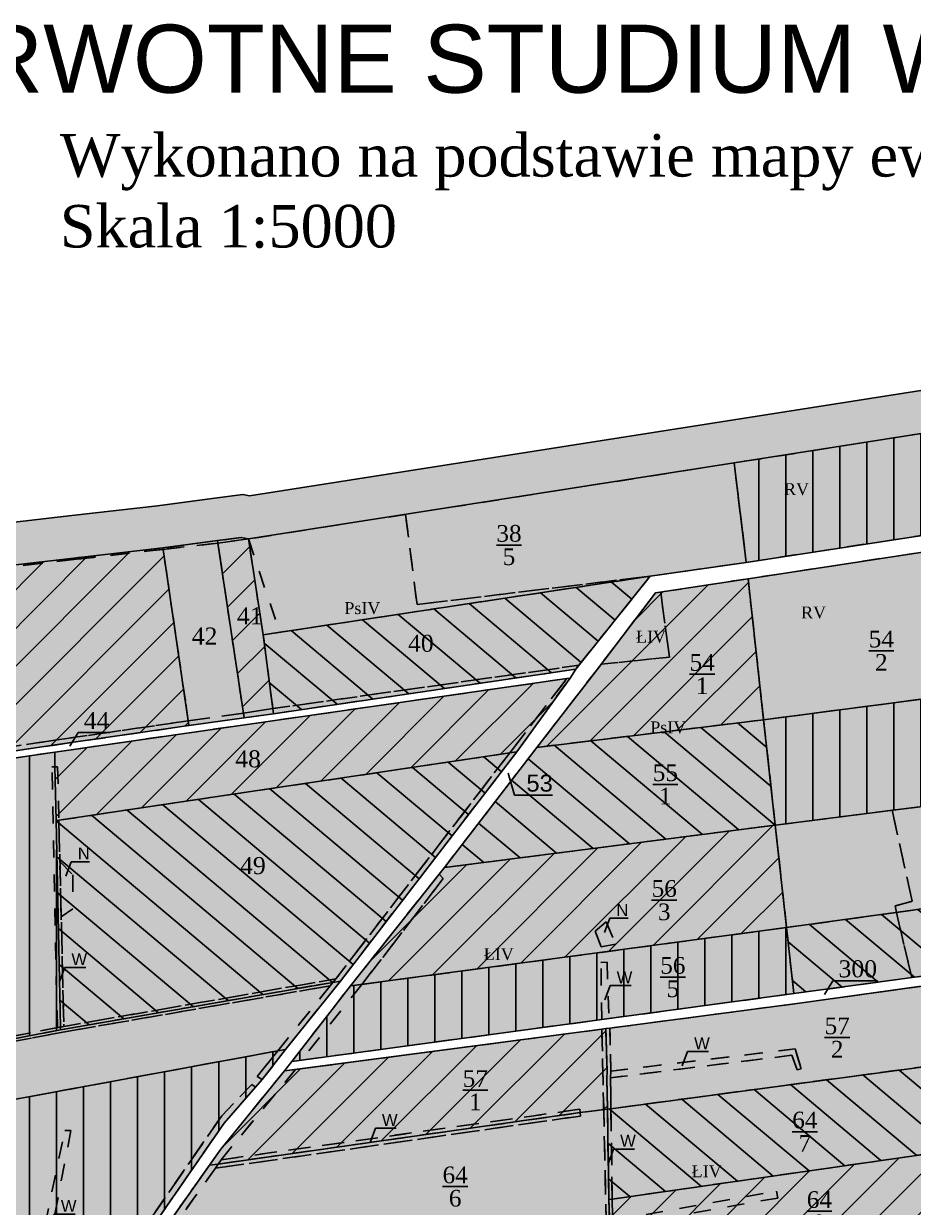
# Model space of a CAD drawing. Header units: millimetres. Extents: x 1380 to 3518, y 917 to 2353.
# Drawn here: x 1711 to 2234, y 1658 to 2353 of the extents above; entities that cross this region are included whole.
import ezdxf
from ezdxf import colors
from ezdxf.entities.mleader import LeaderData, LeaderLine
from ezdxf.math import Vec2, Vec3

# ---------------------------------------------------------------- set-up
doc = ezdxf.new("R2010")
doc.units = ezdxf.units.MM
doc.linetypes.add('UZYTEK', pattern=[20, 10, -10])
doc.linetypes.add('użytki', pattern=[20, 10, -10])
for name, color, linetype in [('DRUK', 7, 'Continuous'), ('dzialki', 250, 'Continuous'), ('Gospodarstwa', 7, 'Continuous'), ('Num użytków', 250, 'Continuous'), ('Numeracja', 7, 'Continuous'), ('Obreb', 2, 'Continuous'), ('Rowy', 250, 'UZYTEK'), ('Uzytki', 250, 'UZYTEK'), ('W', 250, 'Continuous'), ('Władanie', 7, 'Continuous')]:
    doc.layers.add(name, color=color, linetype=linetype)
doc.styles.add('Całkowite', font='times.ttf', dxfattribs={"height": 10})
doc.styles.get("Standard").update_dxf_attribs({"font": 'arial.ttf'})
doc.styles.add('Uzytki', font='times.ttf', dxfattribs={"height": 7})
doc.styles.add('Ułamki', font='times.ttf', dxfattribs={"height": 14})

# ---------------------------------------------------------------- blocks, each defined once
blk = doc.blocks.new('_None')

msp = doc.modelspace()

# ---------------------------------------------------------------- hatches: boundary and pattern name
at = {"layer": 'Obreb', "true_color": 0xf4ee51}
h = msp.add_hatch(color=41, dxfattribs=at)
h.dxf.hatch_style = 1
h.paths.add_polyline_path([(1843.77, 2075.91), (1839.89, 2076.73), (1821.8, 2074.33), (1789.76, 2070.08), (1739.27, 2064.25), (1569.18, 2044.6), (1564.53, 2044.15), (1500.42, 2035.92), (1473.15, 2032.87), (1468.93, 1980), (1462.92, 1894.61), (1456.31, 1773.44), (1452.55, 1718.71), (1450.66, 1680.7), (1442.54, 1619.86), (1424.58, 1499.01), (1404.87, 1303.08), (1390.68, 1109.1), (1379.54, 977.39), (1416.06, 982.26), (1503.01, 993.87), (1504.63, 994.09), (1506.25, 994.3), (1621.93, 1009.75), (1623.42, 1009.95), (1726.06, 1023.65), (1744.84, 1026.16), (1749.27, 1026.75), (2001.11, 1060.37), (2068.99, 1069.43), (2152.68, 1080.6), (2558.18, 1139.98), (2925.58, 1191.89), (2950.42, 1195.27), (3034.81, 1077.94), (3080.44, 1228.22), (3101.82, 1235.05), (3049.2, 1373.09), (3047.94, 1379.97), (3036.54, 1465.16), (3034.11, 1481.41), (3037.35, 1523.54), (3064.08, 1535.14), (3042.44, 1582.63), (3034.82, 1599.34), (3026.23, 1623.42), (3022.72, 1647.12), (3015.17, 1693.82), (3010.46, 1738.63), (3007.5, 1779.8), (3007.5, 1828.93), (2995.54, 1854.86), (2982.24, 1913.84), (2978.33, 1926.18), (2939.25, 2070.19), (2911.03, 2085.83), (2875.11, 2109.04), (2851.35, 2127.45), (2832.79, 2142.28), (2800.7, 2188.75), (2762.52, 2156.94), (2761.01, 2154.88), (2592.26, 2137.52), (2569.19, 2140.22), (2541.29, 2148.28), (2358.61, 2230.49), (2370.36, 2167.83), (2372.08, 2158.65), (2124.8, 2119.92)])
h.paths.add_polyline_path([(2128.67, 2095.22), (2401.4, 2137.94), (2394.93, 2172.44), (2392, 2188.04), (2532.65, 2124.75), (2564.24, 2115.63), (2592.09, 2112.37), (2774.63, 2131.15), (2780.88, 2139.71), (2795.68, 2152.03), (2814.31, 2125.04), (2835.89, 2107.8), (2860.65, 2088.62), (2898.18, 2064.37), (2917.89, 2053.45), (2954.34, 1919.13), (2958.08, 1907.3), (2971.73, 1846.78), (2982.5, 1823.44), (2982.5, 1778.91), (2985.55, 1736.43), (2990.38, 1690.52), (2998.01, 1643.29), (3001.86, 1617.33), (3011.63, 1589.94), (3019.69, 1572.27), (3030.77, 1547.94), (3018.26, 1542.51), (3013.6, 1540.82), (3008.97, 1480.5), (3011.79, 1461.65), (3023.24, 1376.04), (3025.03, 1366.32), (3069.05, 1250.82), (3060.33, 1248.04), (3025.58, 1133.59), (2961.94, 1222.07), (2922.15, 1216.65), (2554.62, 1164.73), (2149.21, 1105.36), (2065.68, 1094.21), (1997.8, 1085.15), (1745.96, 1051.53), (1741.53, 1050.94), (1722.75, 1048.43), (1620.11, 1034.73), (1618.62, 1034.53), (1502.94, 1019.08), (1501.32, 1018.87), (1499.71, 1018.65), (1412.75, 1007.04), (1407.07, 1006.29), (1415.61, 1107.14), (1429.78, 1300.92), (1449.4, 1495.92), (1467.3, 1616.37), (1475.58, 1678.42), (1477.51, 1717.23), (1481.26, 1771.9), (1487.87, 1893.05), (1493.86, 1978.13), (1496.43, 2010.32), (1503.4, 2011.1), (1567.32, 2019.31), (1571.82, 2019.74), (1742.14, 2039.42), (1792.84, 2045.27), (1825.09, 2049.55), (1838.91, 2051.38), (1843.08, 2050.5)], flags=16)
at = {"layer": 'Władanie', "true_color": 0xb1c7d6}
h = msp.add_hatch(color=9, dxfattribs=at)
h.dxf.hatch_style = 1
h.paths.add_polyline_path([(2413.22, 2079.27), (2401.4, 2137.94), (2128.67, 2095.22), (2135.83, 2036.77)])
at = {"layer": 'Władanie'}
h = msp.add_hatch(dxfattribs=at)
h.set_pattern_fill('ANSI31', color=256, scale=5, angle=45)
h.paths.add_polyline_path([(2413.22, 2079.27), (2401.4, 2137.94), (2128.67, 2095.22), (2135.83, 2036.77)])
h.paths.add_polyline_path([(2234.7, 2070.86), (2256.17, 2070.86), (2256.17, 2107.1), (2234.7, 2107.1)], flags=24)
h = msp.add_hatch(dxfattribs=at)
h.set_pattern_fill('ANSI31', color=256, scale=5, angle=45)
h.paths.add_polyline_path([(2413.22, 2079.27), (2401.4, 2137.94), (2128.67, 2095.22), (2135.83, 2036.77)])
h.paths.add_polyline_path([(2234.7, 2070.86), (2256.17, 2070.86), (2256.17, 2107.1), (2234.7, 2107.1)], flags=24)
at = {"layer": 'Władanie', "true_color": 0xecea74}
h = msp.add_hatch(color=41, dxfattribs=at)
h.dxf.hatch_style = 1
h.paths.add_polyline_path([(2128.67, 2095.22), (1843.08, 2050.5), (1851.8, 1994.2), (2079.29, 2028.63), (2135.83, 2036.77)])
h = msp.add_hatch(color=41, dxfattribs=at)
h.dxf.hatch_style = 1
h.paths.add_polyline_path([(2379.39, 2064.18), (2136.9, 2027.13), (2146.05, 1944.25), (2396.58, 1976.94)])
at = {"layer": 'Władanie', "true_color": 0xb1c7d6}
h = msp.add_hatch(color=9, dxfattribs=at)
h.dxf.hatch_style = 1
h.paths.add_polyline_path([(1825.2, 2048.11), (1825.01, 2049.54), (1825.01, 2049.54), (1792.89, 2045.27), (1792.99, 2044.4), (1808.17, 1940.82), (1840.56, 1945.46)])
at = {"layer": 'Władanie', "true_color": 0xff9470}
h = msp.add_hatch(color=21, dxfattribs=at)
h.dxf.hatch_style = 1
h.paths.add_polyline_path([(1843.08, 2050.5), (1838.91, 2051.38), (1825.01, 2049.54), (1825.2, 2048.11), (1840.56, 1945.46), (1857.91, 1947.81), (1851.8, 1994.2)])
at = {"layer": 'Władanie'}
h = msp.add_hatch(dxfattribs=at)
h.set_pattern_fill('ANSI31', color=256, scale=5)
h.paths.add_polyline_path([(1843.08, 2050.5), (1838.91, 2051.38), (1825.01, 2049.54), (1825.2, 2048.11), (1840.56, 1945.46), (1857.91, 1947.81), (1851.8, 1994.2)])
at = {"layer": 'Władanie', "true_color": 0xddbad0}
h = msp.add_hatch(color=254, dxfattribs=at)
h.dxf.hatch_style = 1
h.paths.add_polyline_path([(1729.47, 1929.43), (1808.17, 1940.82), (1792.99, 2044.4), (1792.89, 2045.27), (1742.14, 2039.42), (1571.82, 2019.74), (1567.32, 2019.31), (1503.4, 2011.1), (1494.48, 1894.05)])
at = {"layer": 'Władanie'}
h = msp.add_hatch(dxfattribs=at)
h.set_pattern_fill('ANSI31', color=256, scale=5)
h.paths.add_polyline_path([(1742.14, 2039.42), (1571.82, 2019.74), (1567.32, 2019.31), (1503.4, 2011.1), (1494.48, 1894.05), (1729.47, 1929.43), (1808.17, 1940.82), (1792.99, 2044.4), (1792.89, 2045.27)])
at = {"layer": 'Władanie', "true_color": 0xbbd846}
h = msp.add_hatch(color=63, dxfattribs=at)
h.dxf.hatch_style = 1
h.paths.add_polyline_path([(2079.29, 2028.63), (1851.8, 1994.2), (1857.91, 1947.81), (2035.65, 1974.01)])
at = {"layer": 'Władanie'}
h = msp.add_hatch(dxfattribs=at)
h.set_pattern_fill('ANSI31', color=256, scale=5, angle=275)
h.paths.add_polyline_path([(2079.29, 2028.63), (1851.8, 1994.2), (1857.91, 1947.81), (2035.65, 1974.01)])
h.paths.add_polyline_path([(1934.22, 1978.51), (1953.98, 1978.51), (1953.98, 1999.86), (1934.22, 1999.86)], flags=24)
at = {"layer": 'Władanie', "true_color": 0xddbad0}
h = msp.add_hatch(color=254, dxfattribs=at)
h.dxf.hatch_style = 1
h.paths.add_polyline_path([(2136.9, 2027.13), (2082.4, 2018.8), (2048.29, 1974.01), (2012.77, 1928.04), (2146.05, 1944.25)])
at = {"layer": 'Władanie'}
h = msp.add_hatch(dxfattribs=at)
h.set_pattern_fill('ANSI31', color=256, scale=5)
h.paths.add_polyline_path([(2136.9, 2027.13), (2082.4, 2018.8), (2048.29, 1974.01), (2012.77, 1928.04), (2146.05, 1944.25)])
h.paths.add_polyline_path([(2098.29, 1953.33), (2119.76, 1953.33), (2119.76, 1989.4), (2098.29, 1989.4)], flags=24)
at = {"layer": 'Władanie', "true_color": 0xb1c7d6}
h = msp.add_hatch(color=9, dxfattribs=at)
h.dxf.hatch_style = 1
h.paths.add_polyline_path([(2396.58, 1976.94), (2146.05, 1944.25), (2152.89, 1882.3), (2408.76, 1914.79)])
at = {"layer": 'Władanie'}
h = msp.add_hatch(dxfattribs=at)
h.set_pattern_fill('ANSI31', color=256, scale=5, angle=45)
h.paths.add_polyline_path([(2396.58, 1976.94), (2146.05, 1944.25), (2152.89, 1882.3), (2408.76, 1914.79)])
h.paths.add_polyline_path([(2230.45, 1904.92), (2251.92, 1904.92), (2251.92, 1940.99), (2230.45, 1940.99)], flags=24)
at = {"layer": 'Władanie', "true_color": 0xecea74}
h = msp.add_hatch(color=41, dxfattribs=at)
h.dxf.hatch_style = 1
h.paths.add_polyline_path([(1996.74, 1924.76), (2000.91, 1925.42), (2032.24, 1968.75), (2030.4, 1968.49), (1729.28, 1925.24), (1729.29, 1916.57), (1730, 1884.98), (1731.7, 1885.23)])
at = {"layer": 'Władanie'}
h = msp.add_hatch(dxfattribs=at)
h.set_pattern_fill('ANSI31', color=256, scale=5)
h.paths.add_polyline_path([(1996.74, 1924.76), (2000.91, 1925.42), (2032.24, 1968.75), (2030.4, 1968.49), (1729.28, 1925.24), (1729.29, 1916.57), (1730, 1884.98), (1731.7, 1885.23)])
h.paths.add_polyline_path([(1832.63, 1910.58), (1852.39, 1910.58), (1852.39, 1931.93), (1832.63, 1931.93)], flags=24)
at = {"layer": 'Władanie', "true_color": 0xff9470}
h = msp.add_hatch(color=21, dxfattribs=at)
h.dxf.hatch_style = 1
h.paths.add_polyline_path([(2146.05, 1944.25), (2012.77, 1928.04), (1958.33, 1857.39), (2152.89, 1882.3)])
at = {"layer": 'Władanie'}
h = msp.add_hatch(dxfattribs=at)
h.set_pattern_fill('ANSI31', color=256, scale=5, angle=275)
h.paths.add_polyline_path([(2146.05, 1944.25), (2012.77, 1928.04), (1958.33, 1857.39), (2152.89, 1882.3)])
h.paths.add_polyline_path([(2003.47, 1896.52), (2024.01, 1896.52), (2024.01, 1917.12), (2003.47, 1917.12)], flags=24)
h.paths.add_polyline_path([(2076.68, 1888.59), (2098.15, 1888.59), (2098.15, 1924.66), (2076.68, 1924.66)], flags=24)
at = {"layer": 'Władanie', "true_color": 0xbbd846}
h = msp.add_hatch(color=63, dxfattribs=at)
h.dxf.hatch_style = 1
h.paths.add_polyline_path([(1730, 1884.98), (1729.29, 1916.57), (1729.28, 1925.24), (1664.36, 1915.75), (1664.13, 1750.39), (1664.13, 1748.87), (1732.7, 1762.01), (1732.7, 1763.65)])
at = {"layer": 'Władanie'}
h = msp.add_hatch(dxfattribs=at)
h.set_pattern_fill('ANSI31', color=256, scale=5, angle=45)
h.paths.add_polyline_path([(1729.29, 1916.57), (1729.28, 1925.24), (1664.36, 1915.75), (1664.13, 1750.39), (1664.13, 1748.87), (1732.7, 1762.01), (1732.7, 1763.65), (1730, 1884.98)])
h.paths.add_polyline_path([(1681.57, 1819.02), (1703.04, 1819.02), (1703.04, 1855.09), (1681.57, 1855.09)], flags=24)
at = {"layer": 'Władanie', "true_color": 0xb1c7d6}
h = msp.add_hatch(color=9, dxfattribs=at)
h.dxf.hatch_style = 1
h.paths.add_polyline_path([(2000.91, 1925.42), (1996.74, 1924.76), (1731.7, 1885.23), (1730, 1884.98), (1732.7, 1763.65), (1732.7, 1762.01), (1892.82, 1789.92), (1897.24, 1790.69)])
at = {"layer": 'Władanie'}
h = msp.add_hatch(dxfattribs=at)
h.set_pattern_fill('ANSI31', color=256, scale=5, angle=275)
h.paths.add_polyline_path([(2000.91, 1925.42), (1996.74, 1924.76), (1731.7, 1885.23), (1730, 1884.98), (1732.7, 1763.65), (1732.7, 1762.01), (1892.82, 1789.92), (1897.24, 1790.69)])
h.paths.add_polyline_path([(1835.48, 1847.85), (1855.24, 1847.85), (1855.24, 1869.2), (1835.48, 1869.2)], flags=24)
at = {"layer": 'Władanie', "true_color": 0xddbad0}
h = msp.add_hatch(color=254, dxfattribs=at)
h.dxf.hatch_style = 1
h.paths.add_polyline_path([(2408.76, 1914.79), (2152.89, 1882.3), (2159.54, 1822.14), (2419.94, 1857.96)])
at = {"layer": 'Władanie', "true_color": 0xecea74}
h = msp.add_hatch(color=41, dxfattribs=at)
h.dxf.hatch_style = 1
h.paths.add_polyline_path([(2152.89, 1882.3), (1958.33, 1857.39), (1903.12, 1787.8), (2159.54, 1822.14)])
at = {"layer": 'Władanie'}
h = msp.add_hatch(dxfattribs=at)
h.set_pattern_fill('ANSI31', color=256, scale=5)
h.paths.add_polyline_path([(2152.89, 1882.3), (1958.33, 1857.39), (1903.12, 1787.8), (2159.54, 1822.14)])
h.paths.add_polyline_path([(2076.01, 1820.19), (2097.48, 1820.19), (2097.48, 1856.43), (2076.01, 1856.43)], flags=24)
at = {"layer": 'Władanie', "true_color": 0xff9470}
h = msp.add_hatch(color=21, dxfattribs=at)
h.dxf.hatch_style = 1
h.paths.add_polyline_path([(2419.94, 1857.96), (2159.54, 1822.14), (2163.82, 1783.31), (2428.85, 1819.12)])
at = {"layer": 'Władanie'}
h = msp.add_hatch(dxfattribs=at)
h.set_pattern_fill('ANSI31', color=256, scale=5, angle=275)
h.paths.add_polyline_path([(2428.85, 1819.12), (2419.94, 1857.96), (2159.54, 1822.14), (2163.82, 1783.31)])
h.paths.add_polyline_path([(2277.77, 1798.25), (2299.24, 1798.25), (2299.24, 1834.49), (2277.77, 1834.49)], flags=25)
at = {"layer": 'Władanie', "true_color": 0xbbd846}
h = msp.add_hatch(color=63, dxfattribs=at)
h.dxf.hatch_style = 1
h.paths.add_polyline_path([(2163.82, 1783.31), (2159.54, 1822.14), (1903.12, 1787.8), (1868.62, 1743.42)])
at = {"layer": 'Władanie'}
h = msp.add_hatch(dxfattribs=at)
h.set_pattern_fill('ANSI31', color=256, scale=5, angle=45)
h.paths.add_polyline_path([(2163.82, 1783.31), (2159.54, 1822.14), (1903.12, 1787.8), (1868.62, 1743.42)])
h.paths.add_polyline_path([(2081.08, 1775.29), (2102.55, 1775.29), (2102.55, 1811.34), (2081.08, 1811.34)], flags=24)
at = {"layer": 'Władanie', "true_color": 0xddbad0}
h = msp.add_hatch(color=254, dxfattribs=at)
h.dxf.hatch_style = 1
h.paths.add_polyline_path([(1897.24, 1790.69), (1892.82, 1789.92), (1732.7, 1762.01), (1664.13, 1748.87), (1635.16, 1743.35), (1537.66, 1726.41), (1500.92, 1719.92), (1484.57, 1717.07), (1482.04, 1679.83), (1860.35, 1749.66), (1864.92, 1750.5)])
at = {"layer": 'Władanie', "true_color": 0xecea74}
h = msp.add_hatch(color=41, dxfattribs=at)
h.dxf.hatch_style = 1
h.paths.add_polyline_path([(2269.54, 1744.25), (2263.94, 1791.14), (2167.15, 1777.68), (2055.57, 1763), (2053.25, 1762.7), (2053.95, 1737.5), (2053.86, 1733.53), (2054.18, 1715.47), (2056.26, 1715.64)])
at = {"layer": 'Władanie', "true_color": 0xff9470}
h = msp.add_hatch(color=21, dxfattribs=at)
h.dxf.hatch_style = 1
h.paths.add_polyline_path([(2053.86, 1733.53), (2053.95, 1737.5), (2053.25, 1762.7), (2050.94, 1762.39), (1870.88, 1738.71), (1864.28, 1737.84), (1826.82, 1691.84), (1820.15, 1682.4), (1825.36, 1683.13), (2038.19, 1713.34), (2054.18, 1715.47)])
at = {"layer": 'Władanie'}
h = msp.add_hatch(dxfattribs=at)
h.set_pattern_fill('ANSI31', color=256, scale=5)
h.paths.add_polyline_path([(2053.25, 1762.7), (2050.94, 1762.39), (1870.88, 1738.71), (1864.28, 1737.84), (1826.82, 1691.84), (1820.15, 1682.4), (1825.36, 1683.13), (2038.19, 1713.34), (2054.18, 1715.47), (2053.86, 1733.53), (2053.95, 1737.5)])
h.paths.add_polyline_path([(1964.93, 1708.82), (1986.4, 1708.82), (1986.4, 1744.89), (1964.93, 1744.89)], flags=24)
at = {"layer": 'Władanie', "true_color": 0xbbd846}
h = msp.add_hatch(color=63, dxfattribs=at)
h.dxf.hatch_style = 1
h.paths.add_polyline_path([(1828.9, 1707.19), (1847.24, 1728.29), (1851.29, 1732.81), (1864.92, 1750.5), (1860.35, 1749.66), (1482.04, 1679.83), (1468.38, 1581.98), (1549.49, 1596.16), (1553.18, 1596.82), (1625.95, 1609.7), (1629.12, 1610.31), (1647.78, 1613.89), (1777.16, 1638.7), (1782.28, 1639.76)])
at = {"layer": 'Władanie'}
h = msp.add_hatch(dxfattribs=at)
h.set_pattern_fill('ANSI31', color=256, scale=5, angle=45)
h.paths.add_polyline_path([(1828.9, 1707.19), (1847.24, 1728.29), (1851.29, 1732.81), (1864.92, 1750.5), (1860.35, 1749.66), (1482.04, 1679.83), (1468.38, 1581.98), (1549.49, 1596.16), (1553.18, 1596.82), (1625.95, 1609.7), (1629.12, 1610.31), (1647.78, 1613.89), (1777.16, 1638.7), (1782.28, 1639.76)])
h.paths.add_polyline_path([(1475.66, 1625.75), (1497.88, 1625.75), (1497.88, 1661.15), (1475.66, 1661.15)], flags=24)
h.paths.add_polyline_path([(1594.02, 1663.89), (1613.79, 1663.89), (1613.79, 1685.25), (1594.02, 1685.25)], flags=24)
at = {"layer": 'Władanie', "true_color": 0xddbad0}
h = msp.add_hatch(color=254, dxfattribs=at)
h.dxf.hatch_style = 1
h.paths.add_polyline_path([(2269.54, 1744.25), (2056.26, 1715.64), (2054.18, 1715.47), (2055.12, 1662.23), (2057.01, 1662.49), (2275.55, 1693.83)])
at = {"layer": 'Władanie'}
h = msp.add_hatch(dxfattribs=at)
h.set_pattern_fill('ANSI31', color=256, scale=5, angle=275)
h.paths.add_polyline_path([(2275.55, 1693.83), (2269.54, 1744.25), (2056.26, 1715.64), (2054.18, 1715.47), (2055.12, 1662.23), (2057.01, 1662.49)])
h.paths.add_polyline_path([(2158.76, 1684.36), (2180.23, 1684.36), (2180.23, 1720.43), (2158.76, 1720.43)], flags=24)
at = {"layer": 'Władanie', "true_color": 0xb1c7d6}
h = msp.add_hatch(color=9, dxfattribs=at)
h.dxf.hatch_style = 1
h.paths.add_polyline_path([(2054.18, 1715.47), (2038.19, 1713.34), (1825.36, 1683.13), (1820.15, 1682.4), (1779.01, 1624.14), (1770.59, 1602.92), (1768.74, 1581.54), (1772.43, 1582.07), (2052.16, 1621.61), (2054.14, 1621.91), (2055.22, 1645.52), (2055.34, 1649.73), (2055.12, 1662.23)])
at = {"layer": 'Władanie', "true_color": 0xecea74}
h = msp.add_hatch(color=41, dxfattribs=at)
h.dxf.hatch_style = 1
h.paths.add_polyline_path([(2275.55, 1693.83), (2055.12, 1662.22), (2055.34, 1649.73), (2055.22, 1645.52), (2054.14, 1621.91), (2053.09, 1599.09), (2055.28, 1599.43), (2282.63, 1634.46)])
at = {"layer": 'Władanie'}
h = msp.add_hatch(dxfattribs=at)
h.set_pattern_fill('ANSI31', color=256, scale=5)
h.paths.add_polyline_path([(2275.55, 1693.83), (2057.01, 1662.49), (2055.12, 1662.23), (2055.34, 1649.73), (2055.22, 1645.52), (2054.14, 1621.91), (2053.09, 1599.09), (2055.28, 1599.43), (2282.63, 1634.46)])
h.paths.add_polyline_path([(2167.29, 1637.31), (2188.76, 1637.31), (2188.76, 1673.57), (2167.29, 1673.57)], flags=24)

# ---------------------------------------------------------------- linework, layer by layer
at = {"layer": 'dzialki'}
for points in [[(2128.67, 2095.22), (2135.83, 2036.77), (2413.22, 2079.27), (2401.4, 2137.94), (2128.67, 2095.22)], [(1843.08, 2050.5), (1851.8, 1994.2), (2079.29, 2028.63), (2135.83, 2036.77), (2128.67, 2095.22), (1843.08, 2050.5)], [(2379.39, 2064.18), (2384.46, 2064.96), (2400.9, 1982.74), (2413.73, 1920.55), (2426, 1859.95), (2434.77, 1814.89), (2167.15, 1777.68), (2055.57, 1763), (2053.25, 1762.7), (2050.94, 1762.39), (1864.28, 1737.84), (1868.62, 1743.42), (2163.82, 1783.31), (2428.85, 1819.12), (2419.94, 1857.96), (2408.76, 1914.79), (2396.58, 1976.94), (2379.39, 2064.18)], [(2136.9, 2027.13), (2379.39, 2064.18), (2396.58, 1976.94), (2146.05, 1944.25), (2136.9, 2027.13)], [(1825.2, 2048.11), (1825.01, 2049.54), (1792.89, 2045.27), (1792.99, 2044.4), (1808.17, 1940.82), (1840.56, 1945.46)], [(1843.08, 2050.5), (1838.91, 2051.38), (1825.01, 2049.54), (1825.2, 2048.11), (1840.56, 1945.46), (1857.91, 1947.81), (1851.8, 1994.2)], [(1792.99, 2044.4), (1792.89, 2045.27), (1742.14, 2039.42), (1571.82, 2019.74), (1567.32, 2019.31), (1503.4, 2011.1), (1494.48, 1894.05), (1729.47, 1929.43), (1808.17, 1940.82)], [(1851.8, 1994.2), (2079.29, 2028.63), (2035.65, 1974.01), (1857.91, 1947.81), (1851.8, 1994.2)], [(2082.4, 2018.8), (2136.9, 2027.13), (2146.05, 1944.25), (2012.77, 1928.04), (2048.29, 1974.01), (2082.4, 2018.8)], [(2146.05, 1944.25), (2152.89, 1882.3), (2408.76, 1914.79), (2396.58, 1976.94), (2146.05, 1944.25)], [(1635.87, 1911.13), (1664.36, 1915.75), (1729.28, 1925.24), (2030.4, 1968.49), (2032.24, 1968.75), (2035.65, 1974.01), (1857.91, 1947.81), (1840.56, 1945.46), (1808.17, 1940.82), (1729.47, 1929.43), (1494.48, 1894.05), (1494.15, 1888.9), (1547.13, 1897.42)], [(1729.28, 1925.24), (1729.29, 1916.57), (1730, 1884.98), (1731.7, 1885.23), (1996.74, 1924.76), (2000.91, 1925.42), (2032.24, 1968.75), (2030.4, 1968.49), (1729.28, 1925.24)], [(2012.77, 1928.04), (2146.05, 1944.25), (2152.89, 1882.3), (1958.33, 1857.39), (2012.77, 1928.04)], [(1664.13, 1750.39), (1664.13, 1748.87), (1732.7, 1762.01), (1732.7, 1763.65), (1730, 1884.98), (1729.29, 1916.57), (1729.28, 1925.24), (1664.36, 1915.75), (1664.13, 1750.39)], [(1732.7, 1762.01), (1892.82, 1789.92), (1897.24, 1790.69), (2000.91, 1925.42), (1996.74, 1924.76), (1731.7, 1885.23), (1730, 1884.98), (1732.7, 1763.65), (1732.7, 1762.01)], [(2152.89, 1882.3), (2408.76, 1914.79), (2419.94, 1857.96), (2159.54, 1822.14), (2152.89, 1882.3)], [(1958.33, 1857.39), (2152.89, 1882.3), (2159.54, 1822.14), (1903.12, 1787.8), (1958.33, 1857.39)], [(2159.54, 1822.14), (2163.82, 1783.31), (2428.85, 1819.12), (2419.94, 1857.96), (2159.54, 1822.14)], [(2428.85, 1819.12), (2429.82, 1814.21), (2267.91, 1791.69), (2263.94, 1791.14), (2167.15, 1777.68), (2055.57, 1763), (2053.25, 1762.7), (2050.94, 1762.39), (1864.28, 1737.84), (1868.62, 1743.42), (2163.82, 1783.31), (2428.85, 1819.12), (2429.82, 1814.21)], [(1903.12, 1787.8), (2159.54, 1822.14), (2163.82, 1783.31), (1868.62, 1743.42), (1903.12, 1787.8)], [(1500.92, 1719.92), (1484.57, 1717.07), (1482.04, 1679.83), (1860.35, 1749.66), (1864.92, 1750.5), (1897.24, 1790.69), (1892.82, 1789.92), (1732.7, 1762.01), (1664.13, 1748.87), (1635.16, 1743.35), (1537.66, 1726.41), (1500.92, 1719.92)], [(2053.25, 1762.7), (2055.57, 1763), (2167.15, 1777.68), (2263.94, 1791.14), (2269.54, 1744.25), (2056.26, 1715.64), (2054.18, 1715.47), (2053.86, 1733.53), (2053.95, 1737.5), (2053.25, 1762.7)], [(1864.28, 1737.84), (1870.88, 1738.71), (2050.94, 1762.39), (2053.25, 1762.7), (2053.95, 1737.5), (2053.86, 1733.53), (2054.18, 1715.47), (2038.19, 1713.34), (1825.36, 1683.13), (1820.15, 1682.4), (1826.82, 1691.84), (1864.28, 1737.84)], [(2053.86, 1733.53), (2053.95, 1737.5), (2053.25, 1762.7), (2050.94, 1762.39), (1870.88, 1738.71), (1864.28, 1737.84), (1826.82, 1691.84), (1820.15, 1682.4), (1825.36, 1683.13), (2038.19, 1713.34), (2054.18, 1715.47)], [(1482.04, 1679.83), (1860.35, 1749.66), (1864.92, 1750.5), (1851.29, 1732.81), (1847.24, 1728.29), (1828.9, 1707.19), (1782.28, 1639.76), (1777.16, 1638.7), (1724.5, 1628.61), (1719.53, 1627.65), (1647.78, 1613.89), (1629.12, 1610.31), (1625.95, 1609.7), (1553.18, 1596.82), (1549.49, 1596.16), (1468.38, 1581.98), (1482.04, 1679.83)], [(2054.18, 1715.47), (2055.12, 1662.23), (2057.01, 1662.49), (2275.55, 1693.83), (2269.54, 1744.25), (2056.26, 1715.64), (2054.18, 1715.47)], [(1820.15, 1682.4), (1825.36, 1683.13), (2038.19, 1713.34), (2054.18, 1715.47), (2055.12, 1662.23), (2055.34, 1649.73), (2055.22, 1645.52), (2054.14, 1621.91), (2052.16, 1621.61), (1772.43, 1582.07), (1768.74, 1581.54), (1770.59, 1602.92), (1779.01, 1624.14), (1820.15, 1682.4)], [(2055.12, 1662.23), (2057.01, 1662.49), (2275.55, 1693.83), (2282.63, 1634.46), (2055.28, 1599.43), (2053.09, 1599.09), (2054.14, 1621.91), (2055.22, 1645.52), (2055.34, 1649.73), (2055.12, 1662.23)]]:
    msp.add_lwpolyline(points, close=True, dxfattribs=at)
for points in [[(2413.22, 2079.27), (2135.83, 2036.77), (2079.29, 2028.63), (2035.65, 1974.01), (2032.24, 1968.75), (2000.91, 1925.42), (1897.24, 1790.69), (1864.92, 1750.5), (1851.29, 1732.81), (1847.24, 1728.29), (1828.9, 1707.19), (1782.28, 1639.76)], [(1779.01, 1624.14), (1820.15, 1682.4), (1826.82, 1691.84), (1864.28, 1737.84), (1868.62, 1743.42), (1903.12, 1787.8), (1958.33, 1857.39), (2012.77, 1928.04), (2048.29, 1974.01), (2082.4, 2018.8), (2136.9, 2027.13), (2379.39, 2064.18)]]:
    msp.add_lwpolyline(points, dxfattribs=at)
at = {"layer": 'Obreb'}
for points in [[(1442.54, 1619.86), (1450.66, 1680.7), (1452.55, 1718.71), (1456.31, 1773.44), (1462.92, 1894.61), (1468.93, 1980), (1473.15, 2032.87), (1500.42, 2035.92), (1564.53, 2044.15), (1569.18, 2044.6), (1739.27, 2064.25), (1789.76, 2070.08), (1821.8, 2074.33), (1839.89, 2076.73), (1843.77, 2075.91), (2124.8, 2119.92), (2372.08, 2158.65), (2370.36, 2167.83), (2358.61, 2230.49), (2541.29, 2148.28), (2569.19, 2140.22), (2592.26, 2137.52), (2761.01, 2154.88)], [(1467.3, 1616.37), (1475.58, 1678.42), (1477.51, 1717.23), (1481.26, 1771.9), (1487.87, 1893.05), (1493.86, 1978.13), (1496.43, 2010.32), (1496.43, 2010.32), (1503.4, 2011.1), (1567.32, 2019.31), (1571.82, 2019.74), (1742.14, 2039.42), (1792.84, 2045.27), (1825.09, 2049.55), (1838.91, 2051.38), (1843.08, 2050.5), (2128.67, 2095.22), (2401.4, 2137.94), (2394.93, 2172.44), (2392, 2188.04), (2532.65, 2124.75), (2564.24, 2115.63), (2592.09, 2112.37), (2774.63, 2131.15)]]:
    msp.add_lwpolyline(points, dxfattribs=at)
at = {"layer": 'Rowy'}
for points in [[(1825.2, 2048.11), (1825.01, 2049.54), (1825.01, 2049.54), (1792.89, 2045.27), (1792.99, 2044.4)], [(1843.08, 2050.5), (1838.91, 2051.38), (1825.01, 2049.54), (1825.2, 2048.11)], [(1742.14, 2038.55), (1792.99, 2044.4), (1792.89, 2045.27), (1742.14, 2039.42), (1571.82, 2019.74), (1567.32, 2019.31), (1567.43, 2018.26), (1571.6, 2018.74)], [(1494.73, 1897.32), (1494.48, 1894.05), (1547, 1901.96), (1635.87, 1915.34), (1664.36, 1919.63), (1729.26, 1929.4), (1808.17, 1940.82), (1840.56, 1945.46), (1857.91, 1947.81), (2035.65, 1974.01), (2037.48, 1976.29), (1857.51, 1950.8), (1840.17, 1948.11), (1807.76, 1943.63), (1729.27, 1932.21), (1534.62, 1903.21), (1552.46, 1976.75), (1571.6, 2018.74), (1567.43, 2018.26), (1549.67, 1977.52), (1530.47, 1902.52), (1494.73, 1897.32)], [(2032.24, 1968.75), (2030.4, 1968.49), (1894.52, 1791.97), (1891.12, 1787.86), (1860.35, 1749.66), (1848.29, 1734.67), (1851.29, 1732.81), (1864.92, 1750.5), (1897.24, 1790.69), (2000.91, 1925.42), (2032.24, 1968.75)], [(1727.64, 1916.57), (1730.95, 1916.57), (1734.6, 1764.02), (1730.8, 1763.29), (1727.64, 1916.57)], [(1957.68, 1850.91), (1955.2, 1853.45), (1903.12, 1787.8), (1909.87, 1788.7)], [(2050.84, 1768.04), (2050.39, 1801.63), (2054, 1801.8), (2055.06, 1768.61), (2050.84, 1768.04)], [(1735.21, 1760.85), (1891.12, 1787.86), (1892.82, 1789.92), (1732.7, 1762.01), (1664.13, 1748.87), (1635.16, 1743.35), (1537.66, 1726.41), (1500.92, 1719.92), (1501.16, 1718.16), (1537.74, 1724.56), (1637.65, 1742.31)], [(1892.82, 1789.92), (1894.52, 1791.97), (1734.6, 1764.02), (1732.7, 1763.65), (1732.7, 1762.01)], [(1909.87, 1788.7), (1874.24, 1744.17), (1868.62, 1743.42), (1903.12, 1787.8), (1909.87, 1788.7)], [(1732.7, 1762.01), (1732.7, 1763.65), (1730.8, 1763.29), (1664.13, 1750.39), (1664.13, 1748.87)], [(2053.86, 1733.53), (2053.95, 1737.5), (2053.25, 1762.7), (2050.94, 1762.39), (2052, 1715.18), (2054.18, 1715.47)], [(2056.27, 1737.77), (2055.57, 1763), (2053.25, 1762.7), (2053.95, 1737.5), (2053.86, 1733.53), (2054.18, 1715.47), (2056.26, 1715.64), (2056.01, 1733.8)], [(2162.54, 1747.06), (2165.81, 1738.4), (2168.01, 1739.17), (2164.61, 1750.77), (2056.27, 1737.77), (2056.01, 1733.8)], [(1870.88, 1738.71), (1864.28, 1737.84), (1826.82, 1691.84), (1820.15, 1682.4), (1825.36, 1683.13), (1827.01, 1685.64)], [(2038, 1715.33), (2038.37, 1711.35), (1823.71, 1680.62), (1827.01, 1685.64), (2038, 1715.33)], [(2038.37, 1711.35), (2038.19, 1713.34), (1825.36, 1683.13), (1823.71, 1680.62)], [(2038.19, 1713.34), (2038, 1715.33), (1827.01, 1685.64), (1825.36, 1683.13)], [(2054.18, 1715.47), (2052, 1715.18), (2053.49, 1649.51), (2053.49, 1645.24), (2052.16, 1621.61), (2054.14, 1621.91), (2055.22, 1645.52), (2055.34, 1649.73), (2055.12, 1662.23)], [(2056.26, 1715.64), (2054.18, 1715.47), (2055.12, 1662.23), (2057.01, 1662.49)], [(1719.53, 1627.65), (1735.1, 1702.79), (1738.77, 1702.79), (1724.5, 1628.61)], [(1823.71, 1680.62), (1825.36, 1683.13), (1820.15, 1682.4), (1779.01, 1624.14), (1770.59, 1602.92), (1768.74, 1581.54), (1772.43, 1582.07), (1774.21, 1602.71), (1775.56, 1606.93), (1783.72, 1624.76)]]:
    msp.add_lwpolyline(points, close=True, dxfattribs=at)
for points in [[(1955.2, 1853.45), (1957.68, 1850.91), (1909.87, 1788.7)], [(1500.68, 1721.68), (1500.92, 1719.92), (1501.16, 1718.16), (1537.74, 1724.56), (1637.65, 1742.31), (1735.21, 1760.85), (1891.12, 1787.86), (1894.52, 1791.97), (1734.6, 1764.02), (1637.32, 1745.21), (1537.39, 1728.23), (1500.68, 1721.68)], [(2053.49, 1649.51), (2050.94, 1762.39), (2050.94, 1762.39), (2053.25, 1762.7), (2055.57, 1763), (2056.27, 1737.77), (2164.61, 1750.77), (2168.01, 1739.17), (2165.81, 1738.4), (2162.54, 1747.06), (2056.01, 1733.8), (2057.19, 1649.95), (2153.51, 1667.19), (2154.31, 1663.16), (2056.95, 1645.79)], [(1783.72, 1624.76), (1823.71, 1680.62), (1827.01, 1685.64), (1870.88, 1738.71), (1864.28, 1737.84), (1826.82, 1691.84), (1779.01, 1624.14)], [(2056.27, 1737.77), (2056.01, 1733.8)], [(1762.16, 1617.01), (1827.49, 1711.49), (1845.05, 1729.95), (1845.05, 1729.95), (1847.24, 1728.29), (1828.9, 1707.19), (1782.28, 1639.76)], [(1825.36, 1683.13), (2038.19, 1713.34)]]:
    msp.add_lwpolyline(points, dxfattribs=at)
at = {"layer": 'Uzytki'}
for points in [[(2401.4, 2137.94), (2128.67, 2095.22), (2135.83, 2036.77), (2413.22, 2079.27)], [(2128.67, 2095.22), (1935.52, 2064.97), (1942.28, 2011.94), (2079.29, 2028.63), (2135.83, 2036.77)], [(1935.52, 2064.97), (1843.08, 2050.5), (1861.53, 1995.67), (2079.29, 2028.63), (1942.28, 2011.94)], [(1825.2, 2048.11), (1792.99, 2044.4), (1807.76, 1943.63), (1840.17, 1948.11)], [(1843.08, 2050.5), (1825.2, 2048.11), (1840.17, 1948.11), (1857.51, 1950.8), (1851.8, 1994.2)], [(1792.99, 2044.4), (1742.14, 2038.55), (1571.6, 2018.74), (1552.46, 1976.75), (1534.62, 1903.21), (1729.27, 1932.21), (1807.76, 1943.63)], [(2253.88, 2045), (2136.9, 2027.13), (2146.05, 1944.25), (2264.99, 1959.77)], [(2079.29, 2028.63), (1851.8, 1994.2), (1857.51, 1950.8), (2037.48, 1976.29)], [(2136.9, 2027.13), (2085.5, 2019.28), (2090.73, 1981.12), (2050.43, 1976.83), (2048.29, 1974.01), (2012.77, 1928.04), (2146.05, 1944.25)], [(1547, 1901.96), (1635.87, 1915.34), (1664.36, 1919.63), (1729.26, 1929.4), (1729.47, 1929.43), (1808.17, 1940.82), (1807.76, 1943.63), (1729.27, 1932.21), (1534.62, 1903.21), (1552.46, 1976.75), (1571.6, 2018.74), (1567.43, 2018.26), (1549.67, 1977.52), (1530.47, 1902.52), (1494.73, 1897.32), (1494.48, 1894.05)], [(2085.5, 2019.28), (2082.4, 2018.8), (2050.43, 1976.83), (2090.73, 1981.12)], [(2035.65, 1974.01), (2037.48, 1976.29), (1857.51, 1950.8), (1857.91, 1947.81)], [(2396.58, 1976.94), (2264.99, 1959.77), (2146.05, 1944.25), (2152.89, 1882.3), (2408.76, 1914.79)], [(1996.74, 1924.76), (2030.4, 1968.49), (1729.28, 1925.24), (1729.29, 1916.57), (1730.95, 1916.57), (1731.7, 1885.23)], [(2032.24, 1968.75), (2030.4, 1968.49), (1996.74, 1924.76), (2000.91, 1925.42)], [(1840.56, 1945.46), (1840.17, 1948.11), (1807.76, 1943.63), (1808.17, 1940.82)], [(1857.51, 1950.8), (1840.17, 1948.11), (1840.56, 1945.46), (1857.91, 1947.81)], [(2146.05, 1944.25), (2012.77, 1928.04), (1958.33, 1857.39), (2152.89, 1882.3)], [(1727.64, 1916.57), (1729.29, 1916.57), (1729.28, 1925.24), (1664.36, 1915.75), (1664.13, 1750.39), (1730.8, 1763.29)], [(1996.74, 1924.76), (1731.7, 1885.23), (1734.6, 1764.02), (1894.52, 1791.97)], [(2000.91, 1925.42), (1996.74, 1924.76), (1894.52, 1791.97), (1892.82, 1789.92), (1897.24, 1790.69)], [(2339.23, 1894.49), (2378.57, 1898.16), (2394.59, 1854.47), (2419.94, 1857.96), (2408.76, 1914.79), (2221.52, 1891.02), (2233.46, 1837.58), (2223.39, 1834.81), (2224.06, 1831.01), (2340.77, 1847.07)], [(2221.52, 1891.02), (2152.89, 1882.3), (2159.54, 1822.14), (2224.06, 1831.01), (2223.39, 1834.81), (2233.46, 1837.58)], [(2152.89, 1882.3), (1958.33, 1857.39), (1955.2, 1853.45), (1957.68, 1850.91), (1909.87, 1788.7), (2159.54, 1822.14)], [(1732.28, 1860.87), (1739.84, 1853.13), (1739.84, 1833.19), (1733.06, 1828.5), (1732.28, 1860.87)], [(2265.87, 1836.76), (2224.06, 1831.01), (2233.13, 1792.68), (2267.24, 1797.29)], [(2224.06, 1831.01), (2159.54, 1822.14), (2163.82, 1783.31), (2233.13, 1792.68)], [(2047.02, 1819.93), (2053.46, 1825.48), (2058.9, 1812.32), (2050.61, 1810.71), (2047.02, 1819.93)], [(2053.46, 1825.48), (2058.9, 1812.32), (2050.61, 1810.71), (2047.02, 1819.93)], [(2050.39, 1801.63), (2054, 1801.8), (2055.06, 1768.61), (2163.82, 1783.31), (2159.54, 1822.14), (1909.87, 1788.7), (1874.24, 1744.17), (2050.84, 1768.04)], [(1897.24, 1790.69), (1892.82, 1789.92), (1891.12, 1787.86), (1860.35, 1749.66), (1864.92, 1750.5)], [(2242.12, 1788.1), (2167.15, 1777.68), (2055.57, 1763), (2056.27, 1737.77), (2164.61, 1750.77), (2168.01, 1739.17), (2165.81, 1738.4), (2162.54, 1747.06), (2056.01, 1733.8), (2056.26, 1715.64), (2250.06, 1741.64)], [(1860.35, 1749.66), (1891.12, 1787.86), (1735.21, 1760.85), (1637.65, 1742.31), (1537.74, 1724.56), (1501.16, 1718.16), (1500.92, 1719.92), (1484.57, 1717.07), (1482.04, 1679.83)], [(2050.94, 1762.39), (1870.88, 1738.71), (1827.01, 1685.64), (2038, 1715.33), (2038.19, 1713.34), (2052, 1715.18)], [(2050.94, 1762.39), (1870.88, 1738.71), (1827.01, 1685.64), (2038, 1715.33), (2038.19, 1713.34), (2052, 1715.18)], [(1637.54, 1683.91), (1639.79, 1683.79), (1629.12, 1610.31), (1719.53, 1627.65), (1735.1, 1702.79), (1738.77, 1702.79), (1724.5, 1628.61), (1777.16, 1638.7), (1827.49, 1711.49), (1845.05, 1729.95), (1847.24, 1728.29), (1851.29, 1732.81), (1848.29, 1734.67), (1860.35, 1749.66), (1482.04, 1679.83), (1468.38, 1581.98), (1549.49, 1596.16), (1554.49, 1631.84), (1557.72, 1631.84), (1553.18, 1596.82), (1625.95, 1609.7)], [(1864.92, 1750.5), (1860.35, 1749.66), (1848.29, 1734.67), (1851.29, 1732.81)], [(2250.06, 1741.64), (2056.26, 1715.64), (2057.01, 1662.49), (2258.65, 1691.41)], [(1828.9, 1707.19), (1847.24, 1728.29), (1845.05, 1729.95), (1827.49, 1711.49), (1777.16, 1638.7), (1782.28, 1639.76)], [(2052, 1715.18), (2038.19, 1713.34), (2038.37, 1711.35), (1823.71, 1680.62), (1783.72, 1624.76), (1775.56, 1606.93), (2040.5, 1646.36), (2040.73, 1643.07), (1774.21, 1602.71), (1772.43, 1582.07), (2052.16, 1621.61), (2053.49, 1645.24), (2053.49, 1649.51)], [(2052, 1715.18), (2038.19, 1713.34), (2038.37, 1711.35), (1823.71, 1680.62), (1783.72, 1624.76), (1775.56, 1606.93), (2040.5, 1646.36), (2040.73, 1643.07), (1774.21, 1602.71), (1772.43, 1582.07), (2052.16, 1621.61), (2053.49, 1645.24), (2053.49, 1649.51)], [(2279.09, 1664.15), (2265.08, 1662.54), (2258.65, 1691.41), (2057.01, 1662.49), (2057.19, 1649.95), (2153.51, 1667.19), (2154.31, 1663.16), (2056.95, 1645.79), (2055.28, 1599.43), (2282.63, 1634.46)]]:
    msp.add_lwpolyline(points, close=True, dxfattribs=at)
msp.add_lwpolyline([(1843.08, 2050.5), (1861.53, 1995.67), (1851.8, 1994.2), (1843.08, 2050.5)], dxfattribs=at)

# ---------------------------------------------------------------- texts
at = {"layer": 'DRUK', "insert": (1732.24, 2288.52), "char_height": 25, "width": 719.7027, "attachment_point": 1, "style": 'Całkowite'}
msp.add_mtext('\\pxi-9,l9;Wykonano na podstawie mapy ewidencyjnej^JSkala 1:5000', dxfattribs=at)
at = {"layer": 'Gospodarstwa', "color": 250, "linetype": 'użytki'}
msp.add_text('PIERWOTNE STUDIUM WŁADANIA', height=40, dxfattribs=at).set_placement((1592.08, 2312.79))
at = {"layer": 'Num użytków', "char_height": 7, "attachment_point": 1, "style": 'Uzytki'}
for s, insert, width in [('RV', (2158.04, 2083.29), 37.763), ('PsIV', (1899.55, 2013.37), 20.6914), ('RV', (2168.06, 2010.82), 12.8496), ('ŁIV', (2071.04, 1996.57), 21.3982), ('PsIV\\P', (2079.41, 1943.3), 21.3982), ('ŁIV', (1981.51, 1809.98), 17.8714), ('ŁIV', (2103.74, 1682.35), 24.0351)]:
    msp.add_mtext(s, dxfattribs=dict(at, insert=insert, width=width))
at = {"layer": 'Numeracja', "attachment_point": 1}
for s, insert, char_height, width, style in [('\\A1;{\\H0.7x;\\S38/5;}', (1988.93, 2058.72), 14, 33.4787, 'Ułamki'), ('41', (1836.39, 2010.37), 10, 9.2471, 'Całkowite'), ('42', (1809.8, 1998.44), 10, 14.6412, 'Całkowite'), ('40', (1936.95, 1994.2), 10, 24.2735, 'Całkowite'), ('\\A1;{\\H0.7x;\\S54/2;}', (2207.83, 1996.6), 14, 14.3951, 'Ułamki'), ('\\A1;{\\H0.7x;\\S54/1;}', (2102.48, 1982.87), 14, 23.7586, 'Ułamki'), ('\\A1;{\\H0.7x;\\S55/1;}', (2080.87, 1918.03), 14, 13.0865, 'Ułamki'), ('49', (1838.21, 1863.54), 10, 20.2787, 'Całkowite'), ('\\A1;{\\H0.7x;\\S56/3;}', (2080.2, 1849.99), 14, 26.8272, 'Ułamki'), ('\\A1;{\\H0.7x;\\S56/5;}', (2085.27, 1804.79), 14, 15.2112, 'Ułamki'), ('\\A1;{\\H0.7x;\\S57/2;}', (2181.88, 1769.24), 14, 21.726, 'Ułamki'), ('\\A1;{\\H0.7x;\\S57/1;}', (1969.12, 1738.27), 14, 26.9929, 'Ułamki'), ('\\A1;{\\H0.7x;\\S64/7;}', (2162.88, 1713.9), 14, 40.0076, 'Ułamki'), ('\\A1;{\\H0.7x;\\S64/6;}', (1957.28, 1681.65), 14, 25.0178, 'Ułamki'), ('\\A1;{\\H0.7x;\\S64/9;}', (2171.41, 1667.14), 14, 30.2847, 'Ułamki')]:
    msp.add_mtext(s, dxfattribs=dict(at, insert=insert, char_height=char_height, width=width, style=style))
at = {"layer": 'Numeracja', "insert": (1835.36, 1926.28), "char_height": 10, "attachment_point": 1, "style": 'Całkowite'}
msp.add_mtext_dynamic_manual_height_columns('48', width=14.002, gutter_width=50, heights=[0], dxfattribs=at)

# ---------------------------------------------------------------- leaders
at = {"layer": 'Num użytków'}
ml = msp.add_multileader_mtext('Standard', dxfattribs=at)
ml.set_content('N', color=256)
ml.set_leader_properties()
ml.set_arrow_properties(name='NONE')
ml.build(insert=Vec2(0, 0))
ml.multileader.update_dxf_attribs({"text_left_attachment_type": 5, "text_right_attachment_type": 0, "text_top_attachment_type": 10, "text_bottom_attachment_type": 10})
ctx = ml.context
ctx.base_point, ctx.char_height, ctx.plane_origin = Vec3(1740.8, 1860.72), 7, Vec3(1735.87, 1852.4)
ctx.left_attachment, ctx.right_attachment, ctx.top_attachment, ctx.bottom_attachment = 5, 0, 10, 10
notes = []
notes.append((ctx, [(0, (1, 1, 0), (1738.94, 1860.72), (1, 0), 1.86, [(0, [(1735.87, 1852.4)], 0, [])])]))
ctx.mtext.insert, ctx.mtext.flow_direction = Vec3(1742.8, 1869.12), 5
ml = msp.add_multileader_mtext('Standard', dxfattribs=at)
ml.set_content('N', color=256)
ml.set_leader_properties()
ml.set_arrow_properties(name='NONE')
ml.build(insert=Vec2(0, 0))
ml.multileader.update_dxf_attribs({"text_left_attachment_type": 5, "text_right_attachment_type": 0, "text_top_attachment_type": 10, "text_bottom_attachment_type": 10})
ctx = ml.context
ctx.base_point, ctx.char_height, ctx.plane_origin = Vec3(2057.4, 1827.56), 7, Vec3(2052.47, 1819.24)
ctx.left_attachment, ctx.right_attachment, ctx.top_attachment, ctx.bottom_attachment = 5, 0, 10, 10
notes.append((ctx, [(0, (1, 1, 0), (2055.54, 1827.56), (1, 0), 1.86, [(0, [(2052.47, 1819.24)], 0, [])])]))
ctx.mtext.insert, ctx.mtext.flow_direction = Vec3(2059.4, 1835.96), 5
at = {"layer": 'Numeracja'}
ml = msp.add_multileader_mtext('Standard', dxfattribs=at)
ml.set_content('\\A1;44', color=256, style='Całkowite')
ml.set_leader_properties()
ml.set_arrow_properties(name='NONE')
ml.build(insert=Vec2(0, 0))
ml.multileader.update_dxf_attribs({"text_left_attachment_type": 6, "text_right_attachment_type": 6})
ctx = ml.context
ctx.base_point, ctx.char_height, ctx.plane_origin = Vec3(1744.35, 1936.76), 10, Vec3(1738.17, 1928.69)
ctx.left_attachment, ctx.right_attachment = 6, 6
notes.append((ctx, [(0, (1, 1, 0), (1743.05, 1936.76), (1, 0), 1.3, [(0, [(1738.17, 1928.69)], 0, [])])]))
ctx.mtext.insert, ctx.mtext.flow_direction = Vec3(1746.35, 1948.76), 5
ml = msp.add_multileader_mtext('Standard', dxfattribs=at)
ml.set_content('53', color=256)
ml.set_leader_properties()
ml.set_arrow_properties(name='NONE')
ml.build(insert=Vec2(0, 0))
ml.multileader.update_dxf_attribs({"text_left_attachment_type": 5, "text_right_attachment_type": 0, "text_top_attachment_type": 10, "text_bottom_attachment_type": 10})
ctx = ml.context
ctx.base_point, ctx.char_height, ctx.plane_origin = Vec3(2004.55, 1899.98), 10, Vec3(1995.87, 1912.89)
ctx.left_attachment, ctx.right_attachment, ctx.top_attachment, ctx.bottom_attachment = 5, 0, 10, 10
notes.append((ctx, [(0, (1, 1, 0), (1999.47, 1899.98), (1, 0), 5.09, [(0, [(1995.87, 1912.89)], 0, [])])]))
ctx.mtext.insert, ctx.mtext.flow_direction = Vec3(2006.55, 1912.02), 5
ml = msp.add_multileader_mtext('Standard', dxfattribs=at)
ml.set_content('\\A1;300', color=256, style='Całkowite')
ml.set_leader_properties()
ml.set_arrow_properties(name='NONE')
ml.build(insert=Vec2(0, 0))
ml.multileader.update_dxf_attribs({"text_left_attachment_type": 6, "text_right_attachment_type": 6})
ctx = ml.context
ctx.base_point, ctx.char_height, ctx.plane_origin = Vec3(2188.07, 1790.87), 10, Vec3(2181.89, 1782.8)
ctx.left_attachment, ctx.right_attachment = 6, 6
notes.append((ctx, [(0, (1, 1, 0), (2186.77, 1790.87), (1, 0), 1.3, [(0, [(2181.89, 1782.8)], 0, [])])]))
ctx.mtext.insert, ctx.mtext.flow_direction = Vec3(2190.07, 1802.87), 5
at = {"layer": 'W'}
ml = msp.add_multileader_mtext('Standard', dxfattribs=at)
ml.set_content('W', color=256)
ml.set_leader_properties()
ml.set_arrow_properties(name='NONE')
ml.build(insert=Vec2(0, 0))
ml.multileader.update_dxf_attribs({"text_left_attachment_type": 5, "text_right_attachment_type": 0, "text_top_attachment_type": 10, "text_bottom_attachment_type": 10})
ctx = ml.context
ctx.base_point, ctx.char_height, ctx.plane_origin = Vec3(1737.04, 1798.65), 7, Vec3(1732.11, 1790.32)
ctx.left_attachment, ctx.right_attachment, ctx.top_attachment, ctx.bottom_attachment = 5, 0, 10, 10
notes.append((ctx, [(0, (1, 1, 0), (1735.18, 1798.65), (1, 0), 1.86, [(0, [(1732.11, 1790.32)], 0, [])])]))
ctx.mtext.insert, ctx.mtext.flow_direction = Vec3(1739.04, 1807.05), 5
ml = msp.add_multileader_mtext('Standard', dxfattribs=at)
ml.set_content('W', color=256)
ml.set_leader_properties()
ml.set_arrow_properties(name='NONE')
ml.build(insert=Vec2(0, 0))
ml.multileader.update_dxf_attribs({"text_left_attachment_type": 5, "text_right_attachment_type": 0, "text_top_attachment_type": 10, "text_bottom_attachment_type": 10})
ctx = ml.context
ctx.base_point, ctx.char_height, ctx.plane_origin = Vec3(2057.63, 1788), 7, Vec3(2052.69, 1779.68)
ctx.left_attachment, ctx.right_attachment, ctx.top_attachment, ctx.bottom_attachment = 5, 0, 10, 10
notes.append((ctx, [(0, (1, 1, 0), (2055.76, 1788), (1, 0), 1.86, [(0, [(2052.69, 1779.68)], 0, [])])]))
ctx.mtext.insert, ctx.mtext.flow_direction = Vec3(2059.63, 1796.4), 5
ml = msp.add_multileader_mtext('Standard', dxfattribs=at)
ml.set_content('W', color=256)
ml.set_leader_properties()
ml.set_arrow_properties(name='NONE')
ml.build(insert=Vec2(0, 0))
ml.multileader.update_dxf_attribs({"text_left_attachment_type": 5, "text_right_attachment_type": 0, "text_top_attachment_type": 10, "text_bottom_attachment_type": 10})
ctx = ml.context
ctx.base_point, ctx.char_height, ctx.plane_origin = Vec3(2103.16, 1749.19), 7, Vec3(2098.23, 1740.86)
ctx.left_attachment, ctx.right_attachment, ctx.top_attachment, ctx.bottom_attachment = 5, 0, 10, 10
notes.append((ctx, [(0, (1, 1, 0), (2101.3, 1749.19), (1, 0), 1.86, [(0, [(2098.23, 1740.86)], 0, [])])]))
ctx.mtext.insert, ctx.mtext.flow_direction = Vec3(2105.16, 1757.59), 5
ml = msp.add_multileader_mtext('Standard', dxfattribs=at)
ml.set_content('W', color=256)
ml.set_leader_properties()
ml.set_arrow_properties(name='NONE')
ml.build(insert=Vec2(0, 0))
ml.multileader.update_dxf_attribs({"text_left_attachment_type": 5, "text_right_attachment_type": 0, "text_top_attachment_type": 10, "text_bottom_attachment_type": 10})
ctx = ml.context
ctx.base_point, ctx.char_height, ctx.plane_origin = Vec3(1919.61, 1704.13), 7, Vec3(1914.68, 1695.81)
ctx.left_attachment, ctx.right_attachment, ctx.top_attachment, ctx.bottom_attachment = 5, 0, 10, 10
notes.append((ctx, [(0, (1, 1, 0), (1917.75, 1704.13), (1, 0), 1.86, [(0, [(1914.68, 1695.81)], 0, [])])]))
ctx.mtext.insert, ctx.mtext.flow_direction = Vec3(1921.61, 1712.53), 5
ml = msp.add_multileader_mtext('Standard', dxfattribs=at)
ml.set_content('W', color=256)
ml.set_leader_properties()
ml.set_arrow_properties(name='NONE')
ml.build(insert=Vec2(0, 0))
ml.multileader.update_dxf_attribs({"text_left_attachment_type": 5, "text_right_attachment_type": 0, "text_top_attachment_type": 10, "text_bottom_attachment_type": 10})
ctx = ml.context
ctx.base_point, ctx.char_height, ctx.plane_origin = Vec3(2059.67, 1691.96), 7, Vec3(2054.74, 1683.64)
ctx.left_attachment, ctx.right_attachment, ctx.top_attachment, ctx.bottom_attachment = 5, 0, 10, 10
notes.append((ctx, [(0, (1, 1, 0), (2057.81, 1691.96), (1, 0), 1.86, [(0, [(2054.74, 1683.64)], 0, [])])]))
ctx.mtext.insert, ctx.mtext.flow_direction = Vec3(2061.67, 1700.36), 5
ml = msp.add_multileader_mtext('Standard', dxfattribs=at)
ml.set_content('W', color=256)
ml.set_leader_properties()
ml.set_arrow_properties(name='NONE')
ml.build(insert=Vec2(0, 0))
ml.multileader.update_dxf_attribs({"text_left_attachment_type": 5, "text_right_attachment_type": 0, "text_top_attachment_type": 10, "text_bottom_attachment_type": 10})
ctx = ml.context
ctx.base_point, ctx.char_height, ctx.plane_origin = Vec3(1730.85, 1653.64), 7, Vec3(1725.91, 1645.32)
ctx.left_attachment, ctx.right_attachment, ctx.top_attachment, ctx.bottom_attachment = 5, 0, 10, 10
notes.append((ctx, [(0, (1, 1, 0), (1728.98, 1653.64), (1, 0), 1.86, [(0, [(1725.91, 1645.32)], 0, [])])]))
ctx.mtext.insert, ctx.mtext.flow_direction = Vec3(1732.85, 1662.04), 5
for ctx, leaders in notes:
    for number, flags, end, landing, length, lines in leaders:
        leader = LeaderData()
        leader.index, (leader.has_last_leader_line, leader.has_dogleg_vector, leader.attachment_direction) = number, flags
        leader.last_leader_point, leader.dogleg_vector, leader.dogleg_length = Vec3(end), Vec3(landing), length
        for number, points, colour, breaks in lines:
            line = LeaderLine()
            line.index, line.vertices, line.color, line.breaks = number, Vec3.list(points), colors.encode_raw_color(colour), breaks
            leader.lines.append(line)
        ctx.leaders.append(leader)

doc.saveas('drawing.dxf')
